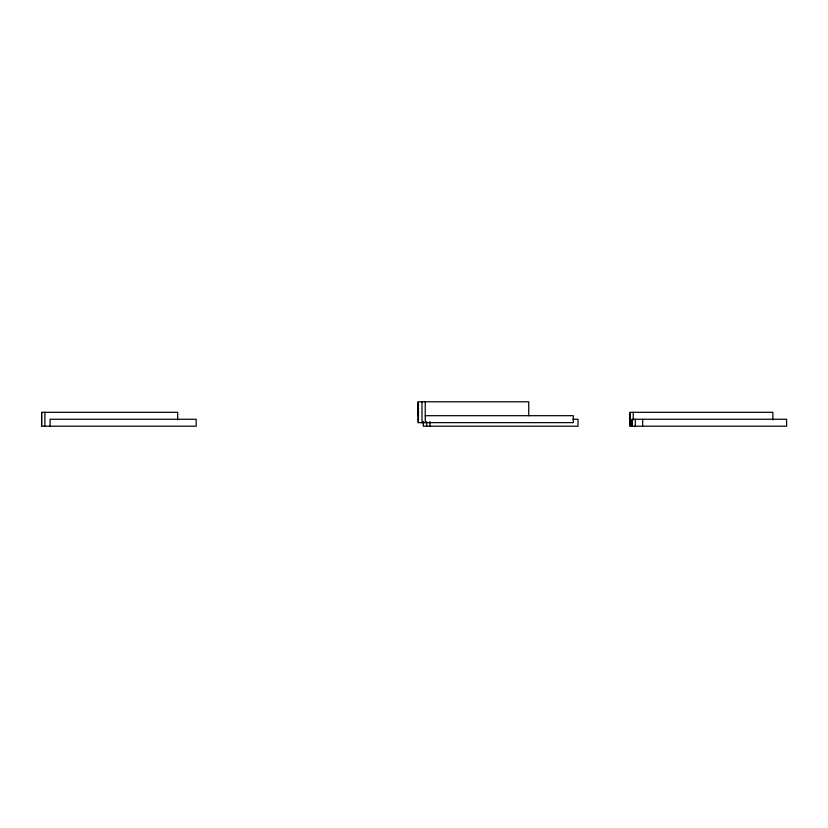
<?xml version="1.0" encoding="UTF-8"?>
<svg xmlns="http://www.w3.org/2000/svg" width="828" height="828" viewBox="0 0 828 828"><rect width="100%" height="100%" fill="white"/><g stroke="black" fill="none" stroke-linecap="round" stroke-linejoin="round"><path stroke-width="1.24" d="M418.192 402.874L418.192 412.22M418.192 405.151L418.74 405.151M418.192 408.411L418.74 408.411M418.192 411.785L418.74 411.785M418.74 412.654L417.974 412.541L418.192 415.366M41.617 412.996L41.617 421.462M629.973 412.996L629.973 421.462M425.25 415.687L573.307 415.687L573.307 422.642L418.192 422.642L418.192 401.787L528.73 401.787L528.73 415.687M418.192 416.018L418.74 416.018M418.192 419.279L418.74 419.279M572.831 419.258L578.006 419.258L578.006 426.213L423.439 426.213L423.439 421.576M632.033 419.796L632.033 425.664M41.617 422.321L41.617 425.685M629.973 422.321L629.973 425.685M423.439 425.664L423.222 422.145M772.876 419.941L772.876 412.313L629.973 412.313L629.973 426.213L786.6 426.213L786.6 419.258L632.033 419.258L632.033 426.213M642.673 419.258L642.673 426.213M635.293 419.258L635.293 426.213M633.234 412.313L633.234 419.889M429.96 421.576L429.96 426.213M426.699 421.576L426.699 426.213M425.25 401.787L425.25 422.642M422.001 401.787L422.001 422.642M418.306 401.787L418.306 422.642M177.678 419.889L177.678 412.313L41.617 412.313L41.617 426.213L196.184 426.213L196.184 419.258L50.094 419.258L50.094 426.213M44.878 412.313L44.878 426.213"/></g></svg>
